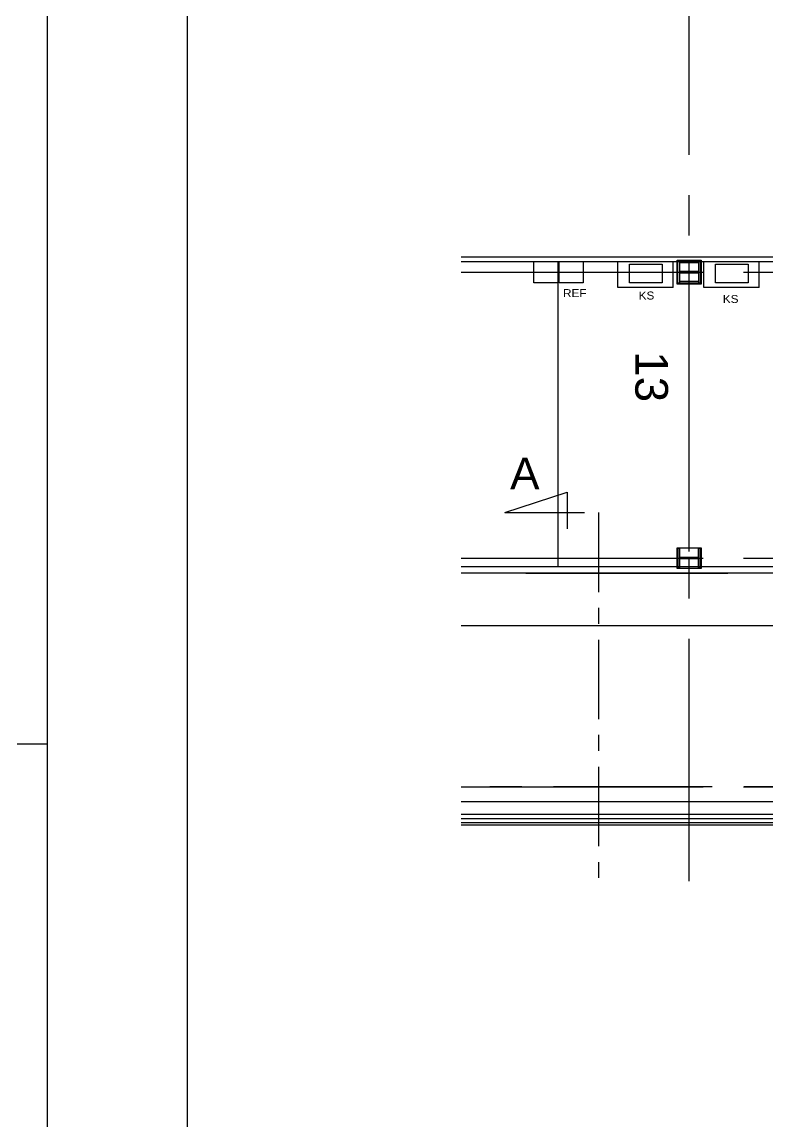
# Model space of a CAD drawing. Header units: millimetres. Extents: x 2148 to 2681, y 758 to 986.
# Drawn here: x 2173.05 to 2184.79, y 872.5 to 889.81 of the extents above; entities that cross this region are included whole.
import ezdxf

# ---------------------------------------------------------------- set-up
doc = ezdxf.new("R2010")
doc.units = ezdxf.units.MM
for name, pattern in [('CENTER', [2, 1.25, -0.25, 0.25, -0.25]), ('CENTER2', [28.575, 19.05, -3.175, 3.175, -3.175]), ('PHANTOM2', [1.25, 0.625, -0.125, 0.125, -0.125, 0.125, -0.125])]:
    doc.linetypes.add(name, pattern=pattern)
for name, color, linetype in [('3TX-TITLE', 3, 'Continuous'), ('4', 4, 'Continuous'), ('cladding', 2, 'Continuous'), ('COL-EX', 2, 'Continuous'), ('COL-IN', 2, 'Continuous'), ('D', 1, 'Continuous'), ('DIM', 20, 'Continuous'), ('DR', 7, 'Continuous'), ('ELAYOUT', 4, 'Continuous'), ('HATCH', 8, 'Continuous'), ('S_GRID LINES', 252, 'Continuous'), ('SCHRUBS', 3, 'ZIGZAG'), ('TEXT', 6, 'Continuous'), ('wall', 4, 'Continuous')]:
    doc.layers.add(name, color=color, linetype=linetype)
doc.styles.add('ARIAL', font='arial.ttf')
doc.styles.add('MMTX$0$ESMX$0$X-OPTA1D', font='x-opta1d')
doc.styles.add('SWISS', font='swissl.ttf')
doc.linetypes.add('ZIGZAG', pattern='A,0.0001,-0.2,[131,ltypeshp.shx,S=0.2,R=0,X=-0.2,Y=0],-0.4,[131,ltypeshp.shx,S=0.2,R=180,X=0.2,Y=0],-0.2', length=0.8001)

# ---------------------------------------------------------------- blocks, each defined once
blk = doc.blocks.new('A$C1DB67A09')
at = {"layer": 'Defpoints', "ltscale": 0.5, "elevation": 0}
blk.add_lwpolyline([(7.292, -83.48), (108.892, -83.48), (108.892, -7.28), (7.292, -7.28)], close=True, dxfattribs=at)
at = {"layer": 'wall', "color": 16, "linetype": 'ByBlock', "ltscale": 1.5, "elevation": 0}
blk.add_lwpolyline([(9.492, -81.28), (106.692, -81.28), (106.692, -9.48), (9.492, -9.48)], close=True, dxfattribs=at)

msp = doc.modelspace()

# ---------------------------------------------------------------- linework, layer by layer
at = {"ltscale": 0.05}
msp.add_line((2179.9619836, 877.1719101, 0), (2189.8467092, 877.1719101, 0), dxfattribs=at)
at = {"layer": '3TX-TITLE', "linetype": 'PHANTOM2', "ltscale": 4}
msp.add_line((2213.9163777, 877.7719101, 0), (2179.9619836, 877.7719101, 0), dxfattribs=at)
at = {"layer": '4', "linetype": 'CENTER', "elevation": 0}
for points in [[(2180.6532797, 882.0871476), (2181.6335798, 882.4075306), (2181.6335798, 881.8329739)], [(2180.6532797, 882.0871476), (2182.1241189, 882.0871476), (2182.1241189, 876.2722243)]]:
    msp.add_lwpolyline(points, dxfattribs=at)
at = {"layer": 'cladding', "elevation": 0.0000018}
for points in [[(2183.7388105, 886.0603705), (2183.7388105, 885.6853705), (2183.3638105, 885.6853705), (2183.3638105, 886.0603705)], [(2183.7388105, 881.5350565), (2183.7388105, 881.2100565), (2183.3638105, 881.2100565), (2183.3638105, 881.5350565)]]:
    msp.add_lwpolyline(points, close=True, dxfattribs=at)
at = {"layer": 'COL-EX', "elevation": 0.0000018}
msp.add_lwpolyline([(2183.6963105, 881.3650565), (2183.6963105, 881.2225565), (2183.7263105, 881.2225565), (2183.7263105, 881.5225565), (2183.6963105, 881.5225565), (2183.6963105, 881.3800565), (2183.4063105, 881.3800565), (2183.4063105, 881.5225565), (2183.3763105, 881.5225565), (2183.3763105, 881.2225565), (2183.4063105, 881.2225565), (2183.4063105, 881.3650565)], close=True, dxfattribs=at)
at = {"layer": 'COL-IN'}
for p, q in [((2183.3763105, 885.6978705, 0), (2183.3763105, 886.0478705, 0)), ((2183.3763105, 886.0478705, 0), (2183.7263105, 886.0478705, 0)), ((2183.4013105, 886.0478705, 0), (2183.4013105, 885.6978705, 0)), ((2183.4013105, 886.0228705, 0), (2183.7013105, 886.0228705, 0)), ((2183.7013105, 886.0478705, 0), (2183.7013105, 885.6978705, 0)), ((2183.7263105, 886.0478705, 0), (2183.7263105, 885.6978705, 0)), ((2183.4013105, 885.8853705, 0), (2183.7013105, 885.8853705, 0)), ((2183.4013105, 885.8603705, 0), (2183.7013105, 885.8603705, 0)), ((2183.7263105, 885.6978705, 0), (2183.3763105, 885.6978705, 0)), ((2183.7013105, 885.7228705, 0), (2183.4013105, 885.7228705, 0))]:
    msp.add_line(p, q, dxfattribs=at)
at = {"layer": 'D', "ltscale": 0.5}
for p, q in [((2179.9619836, 886.1131456, 0), (2188.9888105, 886.1132449, 0)), ((2179.9619836, 886.0381456, 0), (2188.6138105, 886.0382408, 0)), ((2181.491807, 881.2328645, 0), (2181.491807, 886.0178485, 0)), ((2183.5523171, 881.4728704, 0), (2183.5523171, 886.0178711, 0))]:
    msp.add_line(p, q, dxfattribs=at)
at = {"layer": 'D', "ltscale": 0.5, "elevation": 0.0000018}
for points in [[(2181.4848834, 886.0381675), (2181.4848834, 885.7046601), (2181.1080228, 885.7046601), (2181.1080228, 886.0381675)], [(2181.8853944, 886.0381675), (2181.8853944, 885.7046601), (2181.5085337, 885.7046601), (2181.5085337, 886.0381675)], [(2183.1253237, 885.9999385), (2183.1253237, 885.7051198), (2182.6114204, 885.7051198), (2182.6114204, 885.9999385)], [(2184.4812029, 885.9999535), (2184.4812029, 885.7051347), (2183.9672995, 885.7051347), (2183.9672995, 885.9999535)]]:
    msp.add_lwpolyline(points, close=True, dxfattribs=at)
at = {"layer": 'Defpoints', "ltscale": 0.5, "elevation": 0}
msp.add_lwpolyline([(2173.4500187, 833.8388045), (2275.0500187, 833.8388045), (2275.0500187, 910.0388045), (2173.4500187, 910.0388045)], close=True, dxfattribs=at)
at = {"layer": 'DR', "ltscale": 10}
for p, q in [((2182.4280174, 885.6331265, 0), (2182.4280174, 886.0381727, 0)), ((2183.3003602, 885.6331265, 0), (2183.3003557, 886.0381823, 0)), ((2183.7838966, 885.6331414, 0), (2183.7838966, 886.0381876, 0)), ((2184.6562393, 885.6331414, 0), (2184.6562349, 886.0381972, 0)), ((2183.3003602, 885.6331265, 0), (2182.4280174, 885.6331265, 0)), ((2184.6562393, 885.6331414, 0), (2183.7838966, 885.6331414, 0)), ((2188.6138105, 881.2328645, 0), (2179.9619836, 881.2328645, 0)), ((2188.7554351, 881.1325506, 0), (2179.9619836, 881.1325506, 0)), ((2179.9619836, 880.3084964, 0), (2189.4636188, 880.3084964, 0))]:
    msp.add_line(p, q, dxfattribs=at)
at = {"layer": 'ELAYOUT', "ltscale": 10}
for p, q in [((2180.9824151, 881.1328645), (2184.1606982, 881.1328645, 0)), ((2184.1606982, 881.1328645, 0), (2180.9824151, 881.1328645)), ((2184.1606982, 881.1328645, 0), (2180.9824151, 881.1328645))]:
    msp.add_line(p, q, dxfattribs=at)
at = {"layer": 'ELAYOUT', "linetype": 'ByBlock', "ltscale": 0.5}
for p, q in [((2183.7923171, 881.1325506, 0), (2183.7324151, 881.1325506, 0)), ((2183.8324151, 881.1325506, 0), (2183.7324151, 881.1325506, 0)), ((2183.8324151, 881.1328645, 0), (2183.8324151, 881.1325506, 0)), ((2183.8324151, 881.1328645, 0), (2183.8324151, 881.1325506, 0))]:
    msp.add_line(p, q, dxfattribs=at)
at = {"layer": 'HATCH', "linetype": 'ByBlock', "ltscale": 0.5}
for p, q in [((2179.9619836, 877.537826, 0), (2189.3808628, 877.537826, 0)), ((2179.9619836, 877.3420101, 0), (2189.5297088, 877.3420101, 0)), ((2179.9619836, 877.2706825, 0), (2189.6203866, 877.2706825, 0)), ((2179.9619836, 877.2103077, 0), (2189.731813, 877.2103077, 0))]:
    msp.add_line(p, q, dxfattribs=at)
at = {"layer": 'S_GRID LINES', "linetype": 'CENTER2', "ltscale": 0.2}
for p, q in [((2183.5511235, 876.2882914, 0), (2183.5511235, 898.944703, 0)), ((2179.9619836, 885.8728705, 0), (2206.2765046, 885.8728705, 0)), ((2179.9619836, 881.3725565), (2206.0731711, 881.3725565, 0)), ((2179.9619836, 881.3725565, 0), (2213.9491992, 881.3725565, 0)), ((2179.9619836, 877.7719101), (2213.9163777, 877.7719101, 0))]:
    msp.add_line(p, q, dxfattribs=at)
at = {"layer": 'SCHRUBS', "color": 1, "linetype": 'Continuous', "elevation": 0}
msp.add_lwpolyline([(2147.8786448, 910.0388045), (2173.4500187, 910.0388045), (2173.4500187, 878.4428045), (2147.8786448, 878.4428045)], close=True, dxfattribs=at)

# ---------------------------------------------------------------- block references
at = {"layer": 'DIM', "color": 8}
msp.add_blockref('A$C1DB67A09', (2166.158248, 917.3189005), dxfattribs=at)

# ---------------------------------------------------------------- texts
at = {"color": 2, "style": 'MMTX$0$ESMX$0$X-OPTA1D', "text_generation_flag": 6, "width": 1.1}
for s, p in [('REF', (2181.5669869, 885.4789188, 0.0000018)), ('KS', (2182.7569851, 885.4411604, 0.0000018)), ('KS', (2184.0810783, 885.3872004, 0.0000018))]:
    msp.add_text(s, height=0.126, rotation=180, dxfattribs=at).set_placement(p)
at = {"color": 0, "insert": (2180.7327939, 882.9521464, 0), "char_height": 0.5, "width": 19.742788118, "attachment_point": 1, "style": 'ARIAL'}
msp.add_mtext('A{\\fArial|b0|i0|c204|p34;        }          {\\fArial|b0|i0|c204|p34; }                                            {\\fArial|b0|i0|c204|p34;  1:}2{\\fArial|b0|i0|c204|p34;00}   {\\fArial|b0|i0|c204|p34;MTS.}', dxfattribs=at)
at = {"layer": 'TEXT', "style": 'SWISS'}
msp.add_text('13', height=0.5148, rotation=270, dxfattribs=at).set_placement((2182.7044057, 884.6261229, 0.0000018))

doc.saveas('drawing.dxf')
